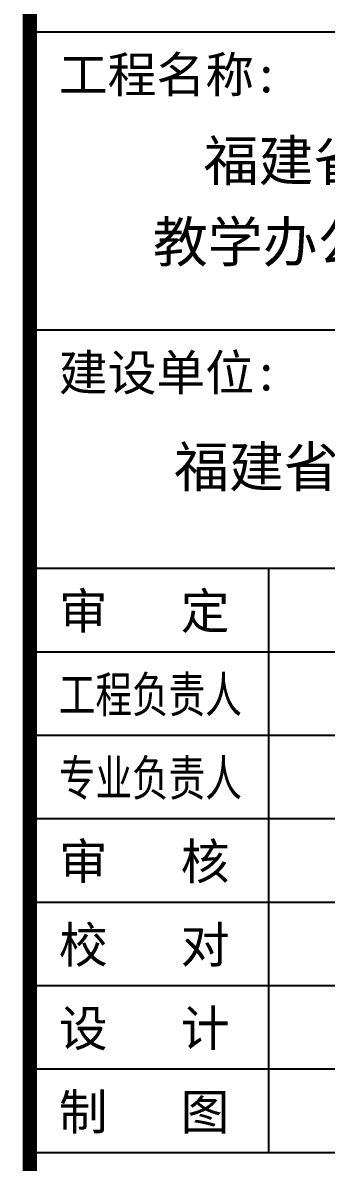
# Model space of a CAD drawing. Extents: x -441005 to 725361, y -182459 to 319313.
# Drawn here: x 40740 to 43283, y -126932 to -117375 of the extents above; entities that cross this region are included whole.
import ezdxf

# ---------------------------------------------------------------- set-up
doc = ezdxf.new("R2010")
doc.units = 0
doc.header["$LTSCALE"] = 100
doc.layers.get('0').update_dxf_attribs({"linetype": 'CONTINUOUS'})
doc.layers.add('图框', color=7, linetype='CONTINUOUS')
doc.styles.add('图框字型一', font='SimSun.ttf')

# ---------------------------------------------------------------- blocks, each defined once
blk = doc.blocks.new('A2+1_2')
at = {"layer": '图框'}
for p, q in [((81100, 16500), (88100, 16500)), ((81100, 14000), (88100, 14000)), ((81100, 12000), (88100, 12000)), ((83100, 12000), (83100, 7100)), ((81100, 11300), (88100, 11300)), ((81100, 10600), (88100, 10600)), ((81100, 9900), (88100, 9900)), ((81100, 9200), (88100, 9200)), ((81100, 8500), (88100, 8500)), ((81100, 7800), (88100, 7800)), ((81100, 7100), (88100, 7100))]:
    blk.add_line(p, q, dxfattribs=at)
at = {"layer": '图框', "const_width": 120}
blk.add_lwpolyline([(81100, 41000), (81100, 1000)], dxfattribs=at)
at = {"layer": '图框', "style": '图框字型一'}
for s, height, p in [('工程名称:', 300, (81341.6, 15990.4)), ('福建省闽清高级中学', 337.55, (82555, 15249.1)), ('教学办公综合楼建设项目 ', 337.553, (82130, 14568.3)), ('建设单位:', 300, (81341.6, 13490.4)), ('福建省闽清高级中学', 337.55, (82307.6, 12681.7)), ('审   定', 300, (81341.6, 11490.4)), ('审   核', 300, (81341.6, 9390.4)), ('校   对', 300, (81341.6, 8690.4)), ('设   计', 300, (81341.6, 7990.4)), ('制   图', 300, (81341.6, 7290.4))]:
    blk.add_text(s, height=height, dxfattribs=at).set_placement(p)
at = {"layer": '图框', "style": '图框字型一', "width": 0.75}
for s, p in [('工程负责人', (81341.6, 10790.4)), ('专业负责人', (81341.6, 10090.4))]:
    blk.add_text(s, height=300, dxfattribs=at).set_placement(p)

msp = doc.modelspace()

# ---------------------------------------------------------------- block references
msp.add_blockref('A2+1_2', (-40300, -133950))

doc.saveas('drawing.dxf')
